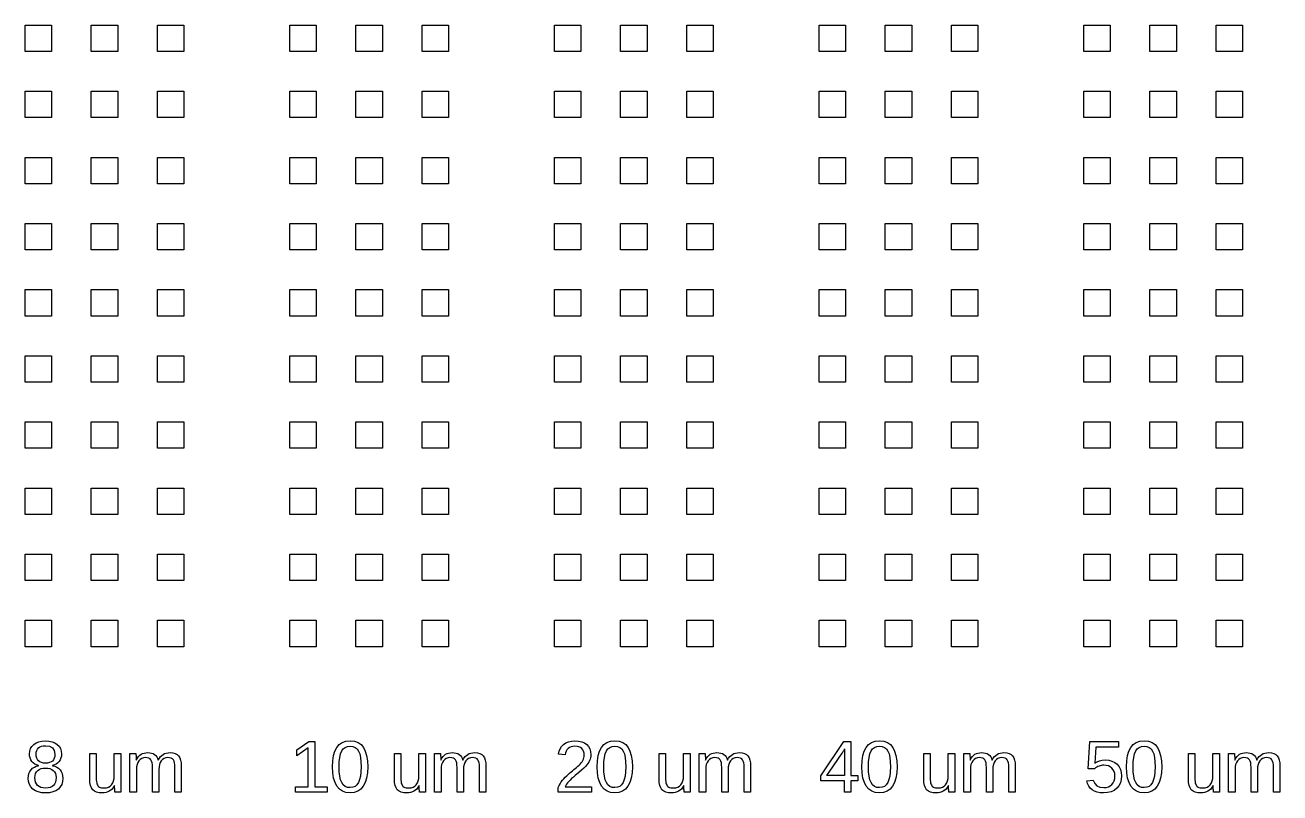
# Model space of a CAD drawing. Extents: x -21493 to 21493, y -12519 to 35265.
# Drawn here: x 10396 to 19875, y -528 to 5275 of the extents above; entities that cross this region are included whole.
import ezdxf

# ---------------------------------------------------------------- set-up
doc = ezdxf.new("R2010")
doc.units = 0
doc.layers.add('L0D0_0', color=1, linetype='CONTINUOUS')

msp = doc.modelspace()

# ---------------------------------------------------------------- linework, layer by layer
at = {"layer": 'L0D0_0'}
for points in [[(10396.466, 5075.356), (10396.466, 5275.288), (10596.398, 5275.288), (10596.398, 5075.356)], [(10896.295, 5075.356), (10896.295, 5275.288), (11096.228, 5275.288), (11096.228, 5075.356)], [(11396.125, 5075.356), (11396.125, 5275.288), (11596.057, 5275.288), (11596.057, 5075.356)], [(12395.783, 5075.356), (12395.783, 5275.288), (12595.716, 5275.288), (12595.716, 5075.356)], [(12895.613, 5075.356), (12895.613, 5275.288), (13095.545, 5275.288), (13095.545, 5075.356)], [(13395.446, 5075.356), (13395.446, 5275.288), (13595.375, 5275.288), (13595.375, 5075.356)], [(14395.105, 5075.356), (14395.105, 5275.288), (14595.038, 5275.288), (14595.038, 5075.356)], [(14894.935, 5075.356), (14894.935, 5275.288), (15094.867, 5275.288), (15094.867, 5075.356)], [(15394.764, 5075.356), (15394.764, 5275.288), (15594.697, 5275.288), (15594.697, 5075.356)], [(16394.423, 5075.356), (16394.423, 5275.288), (16594.355, 5275.288), (16594.355, 5075.356)], [(16894.256, 5075.356), (16894.256, 5275.288), (17094.185, 5275.288), (17094.185, 5075.356)], [(17394.086, 5075.356), (17394.086, 5275.288), (17594.018, 5275.288), (17594.018, 5075.356)], [(18393.745, 5075.356), (18393.745, 5275.288), (18593.677, 5275.288), (18593.677, 5075.356)], [(18893.574, 5075.356), (18893.574, 5275.288), (19093.507, 5275.288), (19093.507, 5075.356)], [(19393.403, 5075.356), (19393.403, 5275.288), (19593.336, 5275.288), (19593.336, 5075.356)], [(10396.466, 4575.526), (10396.466, 4775.459), (10596.398, 4775.459), (10596.398, 4575.526)], [(10896.295, 4575.526), (10896.295, 4775.459), (11096.228, 4775.459), (11096.228, 4575.526)], [(11396.125, 4575.526), (11396.125, 4775.459), (11596.057, 4775.459), (11596.057, 4575.526)], [(12395.783, 4575.526), (12395.783, 4775.459), (12595.716, 4775.459), (12595.716, 4575.526)], [(12895.613, 4575.526), (12895.613, 4775.459), (13095.545, 4775.459), (13095.545, 4575.526)], [(13395.446, 4575.526), (13395.446, 4775.459), (13595.375, 4775.459), (13595.375, 4575.526)], [(14395.105, 4575.526), (14395.105, 4775.459), (14595.038, 4775.459), (14595.038, 4575.526)], [(14894.935, 4575.526), (14894.935, 4775.459), (15094.867, 4775.459), (15094.867, 4575.526)], [(15394.764, 4575.526), (15394.764, 4775.459), (15594.697, 4775.459), (15594.697, 4575.526)], [(16394.423, 4575.526), (16394.423, 4775.459), (16594.355, 4775.459), (16594.355, 4575.526)], [(16894.256, 4575.526), (16894.256, 4775.459), (17094.185, 4775.459), (17094.185, 4575.526)], [(17394.086, 4575.526), (17394.086, 4775.459), (17594.018, 4775.459), (17594.018, 4575.526)], [(18393.745, 4575.526), (18393.745, 4775.459), (18593.677, 4775.459), (18593.677, 4575.526)], [(18893.574, 4575.526), (18893.574, 4775.459), (19093.507, 4775.459), (19093.507, 4575.526)], [(19393.403, 4575.526), (19393.403, 4775.459), (19593.336, 4775.459), (19593.336, 4575.526)], [(10396.466, 4075.697), (10396.466, 4275.629), (10596.398, 4275.629), (10596.398, 4075.697)], [(10896.295, 4075.697), (10896.295, 4275.629), (11096.228, 4275.629), (11096.228, 4075.697)], [(11396.125, 4075.697), (11396.125, 4275.629), (11596.057, 4275.629), (11596.057, 4075.697)], [(12395.783, 4075.697), (12395.783, 4275.629), (12595.716, 4275.629), (12595.716, 4075.697)], [(12895.613, 4075.697), (12895.613, 4275.629), (13095.545, 4275.629), (13095.545, 4075.697)], [(13395.446, 4075.697), (13395.446, 4275.629), (13595.375, 4275.629), (13595.375, 4075.697)], [(14395.105, 4075.697), (14395.105, 4275.629), (14595.038, 4275.629), (14595.038, 4075.697)], [(14894.935, 4075.697), (14894.935, 4275.629), (15094.867, 4275.629), (15094.867, 4075.697)], [(15394.764, 4075.697), (15394.764, 4275.629), (15594.697, 4275.629), (15594.697, 4075.697)], [(16394.423, 4075.697), (16394.423, 4275.629), (16594.355, 4275.629), (16594.355, 4075.697)], [(16894.256, 4075.697), (16894.256, 4275.629), (17094.185, 4275.629), (17094.185, 4075.697)], [(17394.086, 4075.697), (17394.086, 4275.629), (17594.018, 4275.629), (17594.018, 4075.697)], [(18393.745, 4075.697), (18393.745, 4275.629), (18593.677, 4275.629), (18593.677, 4075.697)], [(18893.574, 4075.697), (18893.574, 4275.629), (19093.507, 4275.629), (19093.507, 4075.697)], [(19393.403, 4075.697), (19393.403, 4275.629), (19593.336, 4275.629), (19593.336, 4075.697)], [(10396.466, 3575.867), (10396.466, 3775.8), (10596.398, 3775.8), (10596.398, 3575.867)], [(10896.295, 3575.867), (10896.295, 3775.8), (11096.228, 3775.8), (11096.228, 3575.867)], [(11396.125, 3575.867), (11396.125, 3775.8), (11596.057, 3775.8), (11596.057, 3575.867)], [(12395.783, 3575.867), (12395.783, 3775.8), (12595.716, 3775.8), (12595.716, 3575.867)], [(12895.613, 3575.867), (12895.613, 3775.8), (13095.545, 3775.8), (13095.545, 3575.867)], [(13395.446, 3575.867), (13395.446, 3775.8), (13595.375, 3775.8), (13595.375, 3575.867)], [(14395.105, 3575.867), (14395.105, 3775.8), (14595.038, 3775.8), (14595.038, 3575.867)], [(14894.935, 3575.867), (14894.935, 3775.8), (15094.867, 3775.8), (15094.867, 3575.867)], [(15394.764, 3575.867), (15394.764, 3775.8), (15594.697, 3775.8), (15594.697, 3575.867)], [(16394.423, 3575.867), (16394.423, 3775.8), (16594.355, 3775.8), (16594.355, 3575.867)], [(16894.256, 3575.867), (16894.256, 3775.8), (17094.185, 3775.8), (17094.185, 3575.867)], [(17394.086, 3575.867), (17394.086, 3775.8), (17594.018, 3775.8), (17594.018, 3575.867)], [(18393.745, 3575.867), (18393.745, 3775.8), (18593.677, 3775.8), (18593.677, 3575.867)], [(18893.574, 3575.867), (18893.574, 3775.8), (19093.507, 3775.8), (19093.507, 3575.867)], [(19393.403, 3575.867), (19393.403, 3775.8), (19593.336, 3775.8), (19593.336, 3575.867)], [(10396.466, 3076.038), (10396.466, 3275.971), (10596.398, 3275.971), (10596.398, 3076.038)], [(10896.295, 3076.038), (10896.295, 3275.971), (11096.228, 3275.971), (11096.228, 3076.038)], [(11396.125, 3076.038), (11396.125, 3275.971), (11596.057, 3275.971), (11596.057, 3076.038)], [(12395.783, 3076.038), (12395.783, 3275.971), (12595.716, 3275.971), (12595.716, 3076.038)], [(12895.613, 3076.038), (12895.613, 3275.971), (13095.545, 3275.971), (13095.545, 3076.038)], [(13395.446, 3076.038), (13395.446, 3275.971), (13595.375, 3275.971), (13595.375, 3076.038)], [(14395.105, 3076.038), (14395.105, 3275.971), (14595.038, 3275.971), (14595.038, 3076.038)], [(14894.935, 3076.038), (14894.935, 3275.971), (15094.867, 3275.971), (15094.867, 3076.038)], [(15394.764, 3076.038), (15394.764, 3275.971), (15594.697, 3275.971), (15594.697, 3076.038)], [(16394.423, 3076.038), (16394.423, 3275.971), (16594.355, 3275.971), (16594.355, 3076.038)], [(16894.256, 3076.038), (16894.256, 3275.971), (17094.185, 3275.971), (17094.185, 3076.038)], [(17394.086, 3076.038), (17394.086, 3275.971), (17594.018, 3275.971), (17594.018, 3076.038)], [(18393.745, 3076.038), (18393.745, 3275.971), (18593.677, 3275.971), (18593.677, 3076.038)], [(18893.574, 3076.038), (18893.574, 3275.971), (19093.507, 3275.971), (19093.507, 3076.038)], [(19393.403, 3076.038), (19393.403, 3275.971), (19593.336, 3275.971), (19593.336, 3076.038)], [(10396.466, 2576.209), (10396.466, 2776.141), (10596.398, 2776.141), (10596.398, 2576.209)], [(10896.295, 2576.209), (10896.295, 2776.141), (11096.228, 2776.141), (11096.228, 2576.209)], [(11396.125, 2576.209), (11396.125, 2776.141), (11596.057, 2776.141), (11596.057, 2576.209)], [(12395.783, 2576.209), (12395.783, 2776.141), (12595.716, 2776.141), (12595.716, 2576.209)], [(12895.613, 2576.209), (12895.613, 2776.141), (13095.545, 2776.141), (13095.545, 2576.209)], [(13395.446, 2576.209), (13395.446, 2776.141), (13595.375, 2776.141), (13595.375, 2576.209)], [(14395.105, 2576.209), (14395.105, 2776.141), (14595.038, 2776.141), (14595.038, 2576.209)], [(14894.935, 2576.209), (14894.935, 2776.141), (15094.867, 2776.141), (15094.867, 2576.209)], [(15394.764, 2576.209), (15394.764, 2776.141), (15594.697, 2776.141), (15594.697, 2576.209)], [(16394.423, 2576.209), (16394.423, 2776.141), (16594.355, 2776.141), (16594.355, 2576.209)], [(16894.256, 2576.209), (16894.256, 2776.141), (17094.185, 2776.141), (17094.185, 2576.209)], [(17394.086, 2576.209), (17394.086, 2776.141), (17594.018, 2776.141), (17594.018, 2576.209)], [(18393.745, 2576.209), (18393.745, 2776.141), (18593.677, 2776.141), (18593.677, 2576.209)], [(18893.574, 2576.209), (18893.574, 2776.141), (19093.507, 2776.141), (19093.507, 2576.209)], [(19393.403, 2576.209), (19393.403, 2776.141), (19593.336, 2776.141), (19593.336, 2576.209)], [(10396.466, 2076.379), (10396.466, 2276.308), (10596.398, 2276.308), (10596.398, 2076.379)], [(10896.295, 2076.379), (10896.295, 2276.308), (11096.228, 2276.308), (11096.228, 2076.379)], [(11396.125, 2076.379), (11396.125, 2276.308), (11596.057, 2276.308), (11596.057, 2076.379)], [(12395.783, 2076.379), (12395.783, 2276.308), (12595.716, 2276.308), (12595.716, 2076.379)], [(12895.613, 2076.379), (12895.613, 2276.308), (13095.545, 2276.308), (13095.545, 2076.379)], [(13395.446, 2076.379), (13395.446, 2276.308), (13595.375, 2276.308), (13595.375, 2076.379)], [(14395.105, 2076.379), (14395.105, 2276.308), (14595.038, 2276.308), (14595.038, 2076.379)], [(14894.935, 2076.379), (14894.935, 2276.308), (15094.867, 2276.308), (15094.867, 2076.379)], [(15394.764, 2076.379), (15394.764, 2276.308), (15594.697, 2276.308), (15594.697, 2076.379)], [(16394.423, 2076.379), (16394.423, 2276.308), (16594.355, 2276.308), (16594.355, 2076.379)], [(16894.256, 2076.379), (16894.256, 2276.308), (17094.185, 2276.308), (17094.185, 2076.379)], [(17394.086, 2076.379), (17394.086, 2276.308), (17594.018, 2276.308), (17594.018, 2076.379)], [(18393.745, 2076.379), (18393.745, 2276.308), (18593.677, 2276.308), (18593.677, 2076.379)], [(18893.574, 2076.379), (18893.574, 2276.308), (19093.507, 2276.308), (19093.507, 2076.379)], [(19393.403, 2076.379), (19393.403, 2276.308), (19593.336, 2276.308), (19593.336, 2076.379)], [(10396.466, 1576.546), (10396.466, 1776.478), (10596.398, 1776.478), (10596.398, 1576.546)], [(10896.295, 1576.546), (10896.295, 1776.478), (11096.228, 1776.478), (11096.228, 1576.546)], [(11396.125, 1576.546), (11396.125, 1776.478), (11596.057, 1776.478), (11596.057, 1576.546)], [(12395.783, 1576.546), (12395.783, 1776.478), (12595.716, 1776.478), (12595.716, 1576.546)], [(12895.613, 1576.546), (12895.613, 1776.478), (13095.545, 1776.478), (13095.545, 1576.546)], [(13395.446, 1576.546), (13395.446, 1776.478), (13595.375, 1776.478), (13595.375, 1576.546)], [(14395.105, 1576.546), (14395.105, 1776.478), (14595.038, 1776.478), (14595.038, 1576.546)], [(14894.935, 1576.546), (14894.935, 1776.478), (15094.867, 1776.478), (15094.867, 1576.546)], [(15394.764, 1576.546), (15394.764, 1776.478), (15594.697, 1776.478), (15594.697, 1576.546)], [(16394.423, 1576.546), (16394.423, 1776.478), (16594.355, 1776.478), (16594.355, 1576.546)], [(16894.256, 1576.546), (16894.256, 1776.478), (17094.185, 1776.478), (17094.185, 1576.546)], [(17394.086, 1576.546), (17394.086, 1776.478), (17594.018, 1776.478), (17594.018, 1576.546)], [(18393.745, 1576.546), (18393.745, 1776.478), (18593.677, 1776.478), (18593.677, 1576.546)], [(18893.574, 1576.546), (18893.574, 1776.478), (19093.507, 1776.478), (19093.507, 1576.546)], [(19393.403, 1576.546), (19393.403, 1776.478), (19593.336, 1776.478), (19593.336, 1576.546)], [(10396.466, 1076.716), (10396.466, 1276.649), (10596.398, 1276.649), (10596.398, 1076.716)], [(10896.295, 1076.716), (10896.295, 1276.649), (11096.228, 1276.649), (11096.228, 1076.716)], [(11396.125, 1076.716), (11396.125, 1276.649), (11596.057, 1276.649), (11596.057, 1076.716)], [(12395.783, 1076.716), (12395.783, 1276.649), (12595.716, 1276.649), (12595.716, 1076.716)], [(12895.613, 1076.716), (12895.613, 1276.649), (13095.545, 1276.649), (13095.545, 1076.716)], [(13395.446, 1076.716), (13395.446, 1276.649), (13595.375, 1276.649), (13595.375, 1076.716)], [(14395.105, 1076.716), (14395.105, 1276.649), (14595.038, 1276.649), (14595.038, 1076.716)], [(14894.935, 1076.716), (14894.935, 1276.649), (15094.867, 1276.649), (15094.867, 1076.716)], [(15394.764, 1076.716), (15394.764, 1276.649), (15594.697, 1276.649), (15594.697, 1076.716)], [(16394.423, 1076.716), (16394.423, 1276.649), (16594.355, 1276.649), (16594.355, 1076.716)], [(16894.256, 1076.716), (16894.256, 1276.649), (17094.185, 1276.649), (17094.185, 1076.716)], [(17394.086, 1076.716), (17394.086, 1276.649), (17594.018, 1276.649), (17594.018, 1076.716)], [(18393.745, 1076.716), (18393.745, 1276.649), (18593.677, 1276.649), (18593.677, 1076.716)], [(18893.574, 1076.716), (18893.574, 1276.649), (19093.507, 1276.649), (19093.507, 1076.716)], [(19393.403, 1076.716), (19393.403, 1276.649), (19593.336, 1276.649), (19593.336, 1076.716)], [(10396.466, 576.887), (10396.466, 776.819), (10596.398, 776.819), (10596.398, 576.887)], [(10896.295, 576.887), (10896.295, 776.819), (11096.228, 776.819), (11096.228, 576.887)], [(11396.125, 576.887), (11396.125, 776.819), (11596.057, 776.819), (11596.057, 576.887)], [(12395.783, 576.887), (12395.783, 776.819), (12595.716, 776.819), (12595.716, 576.887)], [(12895.613, 576.887), (12895.613, 776.819), (13095.545, 776.819), (13095.545, 576.887)], [(13395.446, 576.887), (13395.446, 776.819), (13595.375, 776.819), (13595.375, 576.887)], [(14395.105, 576.887), (14395.105, 776.819), (14595.038, 776.819), (14595.038, 576.887)], [(14894.935, 576.887), (14894.935, 776.819), (15094.867, 776.819), (15094.867, 576.887)], [(15394.764, 576.887), (15394.764, 776.819), (15594.697, 776.819), (15594.697, 576.887)], [(16394.423, 576.887), (16394.423, 776.819), (16594.355, 776.819), (16594.355, 576.887)], [(16894.256, 576.887), (16894.256, 776.819), (17094.185, 776.819), (17094.185, 576.887)], [(17394.086, 576.887), (17394.086, 776.819), (17594.018, 776.819), (17594.018, 576.887)], [(18393.745, 576.887), (18393.745, 776.819), (18593.677, 776.819), (18593.677, 576.887)], [(18893.574, 576.887), (18893.574, 776.819), (19093.507, 776.819), (19093.507, 576.887)], [(19393.403, 576.887), (19393.403, 776.819), (19593.336, 776.819), (19593.336, 576.887)], [(10551.013, -528.137), (10522.021, -526.336), (10496.43, -520.939), (10474.136, -511.841), (10455.144, -499.149), (10440.049, -483.151), (10429.255, -464.058), (10422.754, -441.865), (10420.557, -416.674), (10421.956, -398.782), (10425.954, -382.288), (10432.653, -367.29), (10442.048, -353.795), (10453.443, -342.3), (10466.442, -333.304), (10480.835, -326.806), (10496.829, -322.909), (10496.829, -321.808), (10482.037, -317.108), (10468.941, -310.212), (10457.446, -301.216), (10447.546, -290.018), (10439.65, -277.322), (10434.052, -263.529), (10430.654, -248.732), (10429.553, -232.835), (10431.553, -212.045), (10437.752, -193.351), (10447.945, -176.656), (10462.242, -162.061), (10479.937, -150.167), (10500.529, -141.767), (10523.822, -136.672), (10549.913, -134.971), (10576.705, -136.571), (10600.397, -141.569), (10621.187, -149.864), (10639.083, -161.561), (10653.376, -175.955), (10663.573, -192.751), (10669.672, -211.945), (10671.671, -233.339), (10670.57, -249.232), (10667.173, -264.125), (10661.473, -277.922), (10653.577, -290.619), (10643.682, -301.715), (10632.086, -310.51), (10618.789, -317.008), (10603.895, -321.208), (10603.895, -322.308), (10621.187, -326.504), (10636.483, -333.102), (10649.68, -342.002), (10660.873, -353.396), (10669.772, -366.694), (10676.169, -381.587), (10679.97, -398.08), (10681.167, -416.174), (10679.067, -441.168), (10672.771, -463.26), (10662.275, -482.353), (10647.58, -498.645), (10628.986, -511.543), (10606.592, -520.741), (10580.703, -526.336)], [(10550.513, -303.316), (10534.516, -302.312), (10520.42, -299.015), (10508.228, -293.618), (10498.03, -286.121), (10489.933, -276.524), (10484.137, -265.028), (10480.634, -251.53), (10479.437, -236.137), (10480.537, -220.941), (10483.935, -207.845), (10489.634, -196.648), (10497.53, -187.551), (10507.526, -180.457), (10519.622, -175.358), (10533.718, -172.259), (10549.913, -171.259), (10581.001, -175.358), (10603.295, -187.454), (10616.588, -207.745), (10620.989, -236.137), (10619.889, -252.63), (10616.491, -266.725), (10610.893, -278.321), (10602.992, -287.519), (10592.896, -294.416), (10580.804, -299.414), (10566.709, -302.312)], [(12438.069, -522.74), (12438.069, -481.253), (12535.438, -481.253), (12535.438, -187.253), (12449.165, -248.833), (12449.165, -202.747), (12539.537, -140.671), (12584.519, -140.671), (12584.519, -481.253), (12677.587, -481.253), (12677.587, -522.74)], [(12851.131, -528.137), (12820.24, -525.038), (12793.448, -515.642), (12770.755, -499.947), (12752.162, -477.956), (12737.768, -450.064), (12727.373, -416.275), (12721.174, -376.79), (12719.074, -331.506), (12721.073, -285.419), (12727.172, -245.431), (12737.168, -211.646), (12751.263, -184.052), (12769.659, -162.561), (12792.751, -147.168), (12820.441, -137.97), (12852.827, -134.971), (12884.319, -138.071), (12911.51, -147.365), (12934.202, -162.859), (12952.493, -184.552), (12966.492, -212.344), (12976.589, -246.133), (12982.586, -285.818), (12984.586, -331.506), (12982.486, -376.589), (12976.186, -415.976), (12965.589, -449.665), (12950.797, -477.754), (12931.901, -499.745), (12909.011, -515.542), (12882.118, -525.038)], [(12851.731, -488.25), (12831.538, -485.953), (12814.242, -478.855), (12799.849, -467.057), (12788.349, -450.563), (12779.655, -429.072), (12773.456, -401.982), (12769.756, -369.491), (12768.458, -331.506), (12769.659, -292.618), (12773.355, -259.526), (12779.554, -232.436), (12788.152, -211.147), (12799.546, -195.149), (12814.141, -183.653), (12831.836, -176.858), (12852.827, -174.556), (12873.223, -176.858), (12890.518, -183.855), (12904.71, -195.451), (12915.806, -211.646), (12924.206, -233.138), (12930.204, -260.228), (12933.803, -293.017), (12935, -331.506), (12933.703, -368.789), (12930.002, -400.982), (12923.707, -427.972), (12914.908, -449.765), (12903.412, -466.658), (12889.115, -478.653), (12871.824, -485.852)], [(14422.993, -522.74), (14422.993, -488.25), (14430.293, -472.857), (14438.39, -458.459), (14447.185, -444.864), (14456.782, -432.268), (14466.879, -420.475), (14477.278, -409.177), (14487.875, -398.479), (14498.669, -388.387), (14509.664, -378.689), (14520.563, -369.39), (14531.458, -360.494), (14542.256, -351.897), (14552.752, -343.501), (14562.748, -335.101), (14572.244, -326.705), (14581.14, -318.31), (14589.439, -309.712), (14596.835, -301.014), (14603.434, -292.118), (14609.234, -283.021), (14613.929, -273.525), (14617.231, -263.327), (14619.23, -252.63), (14619.927, -241.235), (14618.73, -226.439), (14615.328, -213.343), (14609.532, -201.949), (14601.434, -192.452), (14591.338, -184.855), (14579.443, -179.458), (14565.747, -176.156), (14550.253, -175.056), (14535.356, -176.156), (14521.76, -179.357), (14509.664, -184.653), (14498.87, -192.053), (14489.773, -201.348), (14482.776, -212.444), (14477.875, -225.141), (14475.077, -239.635), (14425.194, -235.036), (14429.692, -213.242), (14437.689, -193.851), (14449.088, -176.757), (14464.082, -162.061), (14482.075, -150.167), (14502.369, -141.767), (14525.162, -136.672), (14550.253, -134.971), (14577.444, -136.672), (14601.334, -141.767), (14621.83, -150.268), (14639.02, -162.162), (14652.616, -177.257), (14662.313, -195.149), (14668.114, -215.943), (14670.113, -239.635), (14669.411, -250.732), (14667.513, -261.828), (14664.413, -272.824), (14659.915, -283.819), (14654.216, -294.815), (14647.319, -305.815), (14639.121, -316.81), (14629.726, -327.705), (14617.327, -340.2), (14600.435, -355.795), (14578.943, -374.291), (14552.95, -395.783), (14538.157, -408.278), (14524.961, -420.076), (14513.365, -431.269), (14503.268, -441.764), (14494.771, -451.962), (14487.472, -461.861), (14481.474, -471.656), (14476.778, -481.253), (14676.01, -481.253), (14676.01, -522.74)], [(14850.448, -528.137), (14819.561, -525.038), (14792.77, -515.642), (14770.077, -499.947), (14751.484, -477.956), (14737.09, -450.064), (14726.691, -416.275), (14720.496, -376.79), (14718.396, -331.506), (14720.395, -285.419), (14726.494, -245.431), (14736.49, -211.646), (14750.585, -184.052), (14768.977, -162.561), (14792.068, -147.168), (14819.759, -137.97), (14852.149, -134.971), (14883.637, -138.071), (14910.827, -147.365), (14933.52, -162.859), (14951.815, -184.552), (14965.81, -212.344), (14975.906, -246.133), (14981.904, -285.818), (14983.903, -331.506), (14981.803, -376.589), (14975.507, -415.976), (14964.911, -449.665), (14950.114, -477.754), (14931.223, -499.745), (14908.328, -515.542), (14881.44, -525.038)], [(14851.049, -488.25), (14830.855, -485.953), (14813.564, -478.855), (14799.166, -467.057), (14787.671, -450.563), (14778.973, -429.072), (14772.778, -401.982), (14769.077, -369.491), (14767.78, -331.506), (14768.977, -292.618), (14772.677, -259.526), (14778.876, -232.436), (14787.469, -211.147), (14798.868, -195.149), (14813.463, -183.653), (14831.158, -176.858), (14852.149, -174.556), (14872.54, -176.858), (14889.836, -183.855), (14904.032, -195.451), (14915.128, -211.646), (14923.524, -233.138), (14929.522, -260.228), (14933.121, -293.017), (14934.322, -331.506), (14933.02, -368.789), (14929.324, -400.982), (14923.024, -427.972), (14914.229, -449.765), (14902.734, -466.658), (14888.437, -478.653), (14871.142, -485.852)], [(16587.257, -522.74), (16587.257, -436.267), (16407.22, -436.267), (16407.22, -398.282), (16582.062, -140.671), (16633.344, -140.671), (16633.344, -397.681), (16687.024, -397.681), (16687.024, -436.267), (16633.344, -436.267), (16633.344, -522.74)], [(16849.77, -528.137), (16818.879, -525.038), (16792.091, -515.642), (16769.399, -499.947), (16750.805, -477.956), (16736.408, -450.064), (16726.013, -416.275), (16719.814, -376.79), (16717.714, -331.506), (16719.713, -285.419), (16725.811, -245.431), (16735.807, -211.646), (16749.902, -184.052), (16768.298, -162.561), (16791.39, -147.168), (16819.081, -137.97), (16851.471, -134.971), (16882.958, -138.071), (16910.149, -147.365), (16932.842, -162.859), (16951.137, -184.552), (16965.131, -212.344), (16975.228, -246.133), (16981.226, -285.818), (16983.225, -331.506), (16981.125, -376.589), (16974.829, -415.976), (16964.233, -449.665), (16949.436, -477.754), (16930.544, -499.745), (16907.65, -515.542), (16880.758, -525.038)], [(16850.371, -488.25), (16830.177, -485.953), (16812.881, -478.855), (16798.488, -467.057), (16786.993, -450.563), (16778.294, -429.072), (16772.095, -401.982), (16768.399, -369.491), (16767.097, -331.506), (16768.298, -292.618), (16771.994, -259.526), (16778.194, -232.436), (16786.791, -211.147), (16798.186, -195.149), (16812.781, -183.653), (16830.475, -176.858), (16851.471, -174.556), (16871.862, -176.858), (16889.158, -183.855), (16903.354, -195.451), (16914.446, -211.646), (16922.846, -233.138), (16928.843, -260.228), (16932.443, -293.017), (16933.64, -331.506), (16932.342, -368.789), (16928.642, -400.982), (16922.346, -427.972), (16913.547, -449.765), (16902.052, -466.658), (16887.759, -478.653), (16870.463, -485.852)], [(18543.693, -528.137), (18518.304, -526.739), (18495.41, -522.337), (18475.216, -515.042), (18457.522, -504.844), (18442.528, -491.849), (18430.734, -476.255), (18421.834, -458.161), (18415.937, -437.266), (18465.321, -431.571), (18476.115, -456.46), (18492.911, -474.155), (18515.805, -484.751), (18544.793, -488.25), (18563.387, -486.851), (18579.88, -482.353), (18594.177, -474.957), (18606.374, -464.558), (18616.067, -451.563), (18623.069, -436.367), (18627.164, -418.975), (18628.567, -399.382), (18627.164, -382.187), (18622.968, -366.694), (18615.971, -352.997), (18606.172, -341.002), (18594.076, -331.304), (18579.981, -324.408), (18563.887, -320.208), (18545.894, -318.809), (18536.196, -319.208), (18526.801, -320.41), (18517.703, -322.308), (18509.005, -325.004), (18500.408, -328.705), (18491.911, -333.404), (18483.415, -339.301), (18474.817, -346.198), (18427.135, -346.198), (18439.827, -140.671), (18657.055, -140.671), (18657.055, -182.154), (18484.313, -182.154), (18477.018, -303.316), (18493.81, -292.719), (18512.605, -285.02), (18533.298, -280.421), (18555.89, -278.922), (18582.682, -281.022), (18606.571, -287.217), (18627.664, -297.515), (18645.858, -312.01), (18660.453, -329.805), (18670.949, -350.099), (18677.249, -372.989), (18679.349, -398.282), (18677.047, -426.871), (18670.352, -452.264), (18659.054, -474.457), (18643.359, -493.45), (18623.665, -508.645), (18600.473, -519.439), (18573.883, -526.037)], [(18849.092, -528.137), (18818.201, -525.038), (18791.409, -515.642), (18768.716, -499.947), (18750.123, -477.956), (18735.73, -450.064), (18725.33, -416.275), (18719.135, -376.79), (18717.035, -331.506), (18719.035, -285.419), (18725.133, -245.431), (18735.129, -211.646), (18749.224, -184.052), (18767.616, -162.561), (18790.712, -147.168), (18818.402, -137.97), (18850.789, -134.971), (18882.28, -138.071), (18909.471, -147.365), (18932.164, -162.859), (18950.455, -184.552), (18964.449, -212.344), (18974.546, -246.133), (18980.543, -285.818), (18982.543, -331.506), (18980.447, -376.589), (18974.147, -415.976), (18963.55, -449.665), (18948.758, -477.754), (18929.862, -499.745), (18906.972, -515.542), (18880.079, -525.038)], [(18849.688, -488.25), (18829.495, -485.953), (18812.203, -478.855), (18797.806, -467.057), (18786.31, -450.563), (18777.616, -429.072), (18771.417, -401.982), (18767.717, -369.491), (18766.419, -331.506), (18767.616, -292.618), (18771.316, -259.526), (18777.515, -232.436), (18786.113, -211.147), (18797.507, -195.149), (18812.102, -183.653), (18829.797, -176.858), (18850.789, -174.556), (18871.184, -176.858), (18888.475, -183.855), (18902.671, -195.451), (18913.768, -211.646), (18922.163, -233.138), (18928.161, -260.228), (18931.76, -293.017), (18932.962, -331.506), (18931.664, -368.789), (18927.964, -400.982), (18921.664, -427.972), (18912.869, -449.765), (18901.373, -466.658), (18887.077, -478.653), (18869.781, -485.852)], [(10977.868, -528.137), (10955.372, -526.638), (10936.082, -522.14), (10919.987, -514.643), (10907.19, -504.147), (10897.396, -490.249), (10890.398, -472.357), (10886.198, -450.563), (10884.8, -424.872), (10884.8, -229.337), (10933.881, -229.337), (10933.881, -415.376), (10934.28, -429.072), (10935.38, -441.067), (10937.182, -451.563), (10939.58, -460.362), (10942.877, -467.758), (10946.977, -474.155), (10951.975, -479.354), (10957.775, -483.454), (10964.772, -486.553), (10973.168, -488.75), (10983.063, -490.052), (10994.361, -490.451), (11011.056, -488.951), (11025.949, -484.453), (11038.944, -476.855), (11050.04, -466.36), (11058.94, -453.062), (11065.236, -437.468), (11069.037, -419.576), (11070.335, -399.382), (11070.335, -229.337), (11119.118, -229.337), (11119.118, -460.06), (11119.219, -483.252), (11119.517, -501.346), (11120.017, -514.542), (11120.819, -522.74), (11074.636, -522.74), (11074.535, -521.741), (11074.434, -520.241), (11074.232, -518.141), (11074.136, -515.441), (11074.035, -512.341), (11073.833, -509.044), (11073.636, -505.445), (11073.434, -501.745), (11073.233, -497.049), (11073.035, -490.552), (11072.733, -482.454), (11072.536, -472.555), (11071.733, -472.555), (11062.939, -486.65), (11053.539, -498.548), (11043.543, -508.145), (11032.749, -515.542), (11021.052, -521.039), (11007.956, -525.038), (10993.563, -527.339)], [(11188.897, -522.74), (11188.897, -291.917), (11188.796, -268.825), (11188.493, -250.631), (11187.994, -237.535), (11187.296, -229.337), (11233.379, -229.337), (11233.48, -230.24), (11233.681, -231.836), (11233.778, -233.936), (11233.979, -236.636), (11234.08, -239.736), (11234.278, -243.033), (11234.378, -246.532), (11234.58, -250.333), (11234.777, -255.028), (11235.08, -261.53), (11235.277, -269.623), (11235.58, -279.523), (11236.378, -279.523), (11244.475, -265.028), (11253.274, -253.029), (11262.569, -243.335), (11272.468, -236.137), (11283.161, -230.74), (11295.06, -226.939), (11307.954, -224.641), (11322.049, -223.839), (11337.845, -224.742), (11351.941, -227.241), (11364.234, -231.336), (11374.831, -237.136), (11383.73, -244.835), (11391.227, -254.432), (11397.225, -265.927), (11401.824, -279.523), (11402.622, -279.523), (11410.619, -265.726), (11419.418, -254.029), (11429.015, -244.432), (11439.309, -236.935), (11450.708, -231.239), (11463.203, -227.14), (11476.798, -224.742), (11491.591, -223.839), (11512.284, -225.439), (11529.979, -229.937), (11544.574, -237.434), (11556.271, -248.031), (11565.065, -262.03), (11571.365, -279.922), (11575.162, -301.615), (11576.464, -327.205), (11576.464, -522.74), (11528.181, -522.74), (11528.181, -336.701), (11527.48, -317.108), (11525.279, -300.716), (11521.583, -287.62), (11516.484, -277.822), (11509.487, -270.724), (11500.188, -265.625), (11488.491, -262.626), (11474.497, -261.626), (11459.402, -263.029), (11446.008, -267.527), (11434.513, -274.924), (11424.714, -285.319), (11416.919, -298.414), (11411.421, -314.009), (11408.019, -332.102), (11406.923, -352.695), (11406.923, -522.74), (11358.635, -522.74), (11358.635, -336.701), (11357.938, -317.108), (11355.737, -300.716), (11352.138, -287.62), (11347.039, -277.822), (11340.042, -270.724), (11330.647, -265.625), (11319.05, -262.626), (11304.955, -261.626), (11290.159, -263.029), (11277.063, -267.527), (11265.568, -275.024), (11255.672, -285.419), (11247.676, -298.616), (11241.976, -314.21), (11238.578, -332.203), (11237.478, -352.695), (11237.478, -522.74)], [(13278.783, -528.137), (13256.292, -526.638), (13236.997, -522.14), (13221.004, -514.643), (13208.206, -504.147), (13198.412, -490.249), (13191.415, -472.357), (13187.215, -450.563), (13185.816, -424.872), (13185.816, -229.337), (13234.897, -229.337), (13234.897, -415.376), (13235.2, -429.072), (13236.3, -441.067), (13238.098, -451.563), (13240.597, -460.362), (13243.797, -467.758), (13247.993, -474.155), (13252.894, -479.354), (13258.791, -483.454), (13265.687, -486.553), (13274.087, -488.75), (13283.983, -490.052), (13295.377, -490.451), (13312.072, -488.951), (13326.869, -484.453), (13339.864, -476.855), (13350.96, -466.36), (13359.856, -453.062), (13366.156, -437.468), (13370.053, -419.576), (13371.254, -399.382), (13371.254, -229.337), (13420.138, -229.337), (13420.138, -460.06), (13420.235, -483.252), (13420.537, -501.346), (13421.037, -514.542), (13421.734, -522.74), (13375.652, -522.74), (13375.45, -521.741), (13375.349, -520.241), (13375.253, -518.141), (13375.051, -515.441), (13374.95, -512.341), (13374.753, -509.044), (13374.551, -505.445), (13374.451, -501.745), (13374.152, -497.049), (13373.951, -490.552), (13373.753, -482.454), (13373.451, -472.555), (13372.653, -472.555), (13363.955, -486.65), (13354.459, -498.548), (13344.463, -508.145), (13333.765, -515.542), (13321.972, -521.039), (13308.973, -525.038), (13294.579, -527.339)], [(13489.913, -522.74), (13489.913, -291.917), (13489.812, -268.825), (13489.413, -250.631), (13488.913, -237.535), (13488.212, -229.337), (13534.298, -229.337), (13534.496, -230.24), (13534.597, -231.836), (13534.697, -233.936), (13534.899, -236.636), (13534.996, -239.736), (13535.197, -243.033), (13535.399, -246.532), (13535.596, -250.333), (13535.798, -255.028), (13535.995, -261.53), (13536.298, -269.623), (13536.495, -279.523), (13537.297, -279.523), (13545.496, -265.028), (13554.19, -253.029), (13563.488, -243.335), (13573.384, -236.137), (13584.081, -230.74), (13595.975, -226.939), (13608.97, -224.641), (13623.065, -223.839), (13638.862, -224.742), (13652.856, -227.241), (13665.154, -231.336), (13675.75, -237.136), (13684.747, -244.835), (13692.244, -254.432), (13698.241, -265.927), (13702.739, -279.523), (13703.542, -279.523), (13711.538, -265.726), (13720.333, -254.029), (13729.93, -244.432), (13740.325, -236.935), (13751.623, -231.239), (13764.118, -227.14), (13777.714, -224.742), (13792.51, -223.839), (13813.204, -225.439), (13830.898, -229.937), (13845.59, -237.434), (13857.186, -248.031), (13865.985, -262.03), (13872.382, -279.922), (13876.183, -301.615), (13877.38, -327.205), (13877.38, -522.74), (13829.096, -522.74), (13829.096, -336.701), (13828.399, -317.108), (13826.198, -300.716), (13822.599, -287.62), (13817.5, -277.822), (13810.503, -270.724), (13801.108, -265.625), (13789.411, -262.626), (13775.416, -261.626), (13760.321, -263.029), (13747.024, -267.527), (13735.428, -274.924), (13725.634, -285.319), (13717.935, -298.414), (13712.336, -314.009), (13709.039, -332.102), (13707.939, -352.695), (13707.939, -522.74), (13659.656, -522.74), (13659.656, -336.701), (13658.854, -317.108), (13656.754, -300.716), (13653.058, -287.62), (13647.959, -277.822), (13640.962, -270.724), (13631.663, -265.625), (13619.97, -262.626), (13605.971, -261.626), (13591.179, -263.029), (13577.983, -267.527), (13566.487, -275.024), (13556.588, -285.419), (13548.591, -298.616), (13542.992, -314.21), (13539.494, -332.203), (13538.398, -352.695), (13538.398, -522.74)], [(15278.105, -528.137), (15255.614, -526.638), (15236.319, -522.14), (15220.325, -514.643), (15207.528, -504.147), (15197.734, -490.249), (15190.732, -472.357), (15186.536, -450.563), (15185.138, -424.872), (15185.138, -229.337), (15234.219, -229.337), (15234.219, -415.376), (15234.517, -429.072), (15235.618, -441.067), (15237.419, -451.563), (15239.918, -460.362), (15243.115, -467.758), (15247.315, -474.155), (15252.212, -479.354), (15258.113, -483.454), (15265.009, -486.553), (15273.405, -488.75), (15283.304, -490.052), (15294.699, -490.451), (15311.394, -488.951), (15326.186, -484.453), (15339.185, -476.855), (15350.282, -466.36), (15359.177, -453.062), (15365.473, -437.468), (15369.375, -419.576), (15370.572, -399.382), (15370.572, -229.337), (15419.456, -229.337), (15419.456, -460.06), (15419.557, -483.252), (15419.855, -501.346), (15420.355, -514.542), (15421.056, -522.74), (15374.969, -522.74), (15374.772, -521.741), (15374.671, -520.241), (15374.57, -518.141), (15374.373, -515.441), (15374.272, -512.341), (15374.071, -509.044), (15373.873, -505.445), (15373.772, -501.745), (15373.47, -497.049), (15373.273, -490.552), (15373.071, -482.454), (15372.773, -472.555), (15371.971, -472.555), (15363.277, -486.65), (15353.78, -498.548), (15343.78, -508.145), (15333.087, -515.542), (15321.289, -521.039), (15308.294, -525.038), (15293.901, -527.339)], [(15489.235, -522.74), (15489.235, -291.917), (15489.134, -268.825), (15488.731, -250.631), (15488.231, -237.535), (15487.534, -229.337), (15533.616, -229.337), (15533.818, -230.24), (15533.918, -231.836), (15534.019, -233.936), (15534.217, -236.636), (15534.317, -239.736), (15534.519, -243.033), (15534.716, -246.532), (15534.918, -250.333), (15535.115, -255.028), (15535.317, -261.53), (15535.615, -269.623), (15535.817, -279.523), (15536.615, -279.523), (15544.813, -265.028), (15553.511, -253.029), (15562.806, -243.335), (15572.705, -236.137), (15583.399, -230.74), (15595.297, -226.939), (15608.292, -224.641), (15622.387, -223.839), (15638.183, -224.742), (15652.178, -227.241), (15664.471, -231.336), (15675.068, -237.136), (15684.064, -244.835), (15691.565, -254.432), (15697.563, -265.927), (15702.061, -279.523), (15702.859, -279.523), (15710.856, -265.726), (15719.655, -254.029), (15729.252, -244.432), (15739.647, -236.935), (15750.945, -231.239), (15763.44, -227.14), (15777.035, -224.742), (15791.828, -223.839), (15812.521, -225.439), (15830.216, -229.937), (15844.912, -237.434), (15856.508, -248.031), (15865.303, -262.03), (15871.703, -279.922), (15875.5, -301.615), (15876.701, -327.205), (15876.701, -522.74), (15828.418, -522.74), (15828.418, -336.701), (15827.717, -317.108), (15825.52, -300.716), (15821.921, -287.62), (15816.822, -277.822), (15809.825, -270.724), (15800.425, -265.625), (15788.732, -262.626), (15774.734, -261.626), (15759.639, -263.029), (15746.346, -267.527), (15734.75, -274.924), (15724.951, -285.319), (15717.257, -298.414), (15711.658, -314.009), (15708.357, -332.102), (15707.257, -352.695), (15707.257, -522.74), (15658.973, -522.74), (15658.973, -336.701), (15658.175, -317.108), (15656.075, -300.716), (15652.375, -287.62), (15647.281, -277.822), (15640.279, -270.724), (15630.985, -265.625), (15619.288, -262.626), (15605.293, -261.626), (15590.497, -263.029), (15577.304, -267.527), (15565.805, -275.024), (15555.91, -285.419), (15547.913, -298.616), (15542.314, -314.21), (15538.816, -332.203), (15537.715, -352.695), (15537.715, -522.74)], [(16452.206, -397.681), (16456.503, -392.284), (16471.199, -372.191), (16569.067, -227.938), (16571.066, -224.939), (16573.465, -220.941), (16576.363, -215.943), (16579.66, -210.046), (16582.759, -204.347), (16585.061, -200.05), (16586.56, -197.148), (16587.257, -195.649), (16587.257, -397.681)], [(17277.422, -528.137), (17254.931, -526.638), (17235.637, -522.14), (17219.643, -514.643), (17206.85, -504.147), (17197.051, -490.249), (17190.054, -472.357), (17185.854, -450.563), (17184.455, -424.872), (17184.455, -229.337), (17233.541, -229.337), (17233.541, -415.376), (17233.839, -429.072), (17234.939, -441.067), (17236.737, -451.563), (17239.236, -460.362), (17242.436, -467.758), (17246.636, -474.155), (17251.534, -479.354), (17257.43, -483.454), (17264.327, -486.553), (17272.727, -488.75), (17282.622, -490.052), (17294.021, -490.451), (17310.712, -488.951), (17325.508, -484.453), (17338.503, -476.855), (17349.599, -466.36), (17358.495, -453.062), (17364.795, -437.468), (17368.693, -419.576), (17369.894, -399.382), (17369.894, -229.337), (17418.778, -229.337), (17418.778, -460.06), (17418.874, -483.252), (17419.177, -501.346), (17419.676, -514.542), (17420.378, -522.74), (17374.291, -522.74), (17374.09, -521.741), (17373.993, -520.241), (17373.892, -518.141), (17373.691, -515.441), (17373.59, -512.341), (17373.392, -509.044), (17373.191, -505.445), (17373.09, -501.745), (17372.792, -497.049), (17372.59, -490.552), (17372.393, -482.454), (17372.09, -472.555), (17371.292, -472.555), (17362.594, -486.65), (17353.098, -498.548), (17343.102, -508.145), (17332.405, -515.542), (17320.611, -521.039), (17307.616, -525.038), (17293.219, -527.339)], [(17488.552, -522.74), (17488.552, -291.917), (17488.451, -268.825), (17488.052, -250.631), (17487.553, -237.535), (17486.851, -229.337), (17532.938, -229.337), (17533.139, -230.24), (17533.236, -231.836), (17533.337, -233.936), (17533.538, -236.636), (17533.639, -239.736), (17533.837, -243.033), (17534.038, -246.532), (17534.236, -250.333), (17534.437, -255.028), (17534.639, -261.53), (17534.937, -269.623), (17535.139, -279.523), (17535.937, -279.523), (17544.135, -265.028), (17552.829, -253.029), (17562.128, -243.335), (17572.023, -236.137), (17582.72, -230.74), (17594.615, -226.939), (17607.614, -224.641), (17621.709, -223.839), (17637.501, -224.742), (17651.495, -227.241), (17663.793, -231.336), (17674.39, -237.136), (17683.386, -244.835), (17690.883, -254.432), (17696.881, -265.927), (17701.379, -279.523), (17702.181, -279.523), (17710.178, -265.726), (17718.973, -254.029), (17728.57, -244.432), (17738.969, -236.935), (17750.263, -231.239), (17762.758, -227.14), (17776.353, -224.742), (17791.15, -223.839), (17811.843, -225.439), (17829.538, -229.937), (17844.233, -237.434), (17855.83, -248.031), (17864.624, -262.03), (17871.021, -279.922), (17874.822, -301.615), (17876.019, -327.205), (17876.019, -522.74), (17827.736, -522.74), (17827.736, -336.701), (17827.039, -317.108), (17824.838, -300.716), (17821.238, -287.62), (17816.14, -277.822), (17809.142, -270.724), (17799.747, -265.625), (17788.05, -262.626), (17774.056, -261.626), (17758.961, -263.029), (17745.664, -267.527), (17734.067, -274.924), (17724.273, -285.319), (17716.574, -298.414), (17710.976, -314.009), (17707.679, -332.102), (17706.578, -352.695), (17706.578, -522.74), (17658.295, -522.74), (17658.295, -336.701), (17657.497, -317.108), (17655.397, -300.716), (17651.697, -287.62), (17646.598, -277.822), (17639.601, -270.724), (17630.306, -265.625), (17618.609, -262.626), (17604.615, -261.626), (17589.818, -263.029), (17576.622, -267.527), (17565.127, -275.024), (17555.231, -285.419), (17547.235, -298.616), (17541.636, -314.21), (17538.137, -332.203), (17537.037, -352.695), (17537.037, -522.74)], [(19276.744, -528.137), (19254.253, -526.638), (19234.958, -522.14), (19218.965, -514.643), (19206.167, -504.147), (19196.373, -490.249), (19189.376, -472.357), (19185.176, -450.563), (19183.777, -424.872), (19183.777, -229.337), (19232.858, -229.337), (19232.858, -415.376), (19233.161, -429.072), (19234.257, -441.067), (19236.059, -451.563), (19238.558, -460.362), (19241.758, -467.758), (19245.954, -474.155), (19250.851, -479.354), (19256.752, -483.454), (19263.649, -486.553), (19272.044, -488.75), (19281.944, -490.052), (19293.338, -490.451), (19310.033, -488.951), (19324.83, -484.453), (19337.825, -476.855), (19348.921, -466.36), (19357.817, -453.062), (19364.117, -437.468), (19368.014, -419.576), (19369.211, -399.382), (19369.211, -229.337), (19418.095, -229.337), (19418.095, -460.06), (19418.196, -483.252), (19418.494, -501.346), (19418.998, -514.542), (19419.695, -522.74), (19373.613, -522.74), (19373.411, -521.741), (19373.311, -520.241), (19373.21, -518.141), (19373.012, -515.441), (19372.912, -512.341), (19372.71, -509.044), (19372.513, -505.445), (19372.412, -501.745), (19372.114, -497.049), (19371.912, -490.552), (19371.71, -482.454), (19371.412, -472.555), (19370.614, -472.555), (19361.916, -486.65), (19352.42, -498.548), (19342.424, -508.145), (19331.726, -515.542), (19319.929, -521.039), (19306.934, -525.038), (19292.54, -527.339)], [(19487.874, -522.74), (19487.874, -291.917), (19487.773, -268.825), (19487.374, -250.631), (19486.874, -237.535), (19486.173, -229.337), (19532.26, -229.337), (19532.457, -230.24), (19532.558, -231.836), (19532.659, -233.936), (19532.856, -236.636), (19532.957, -239.736), (19533.158, -243.033), (19533.356, -246.532), (19533.557, -250.333), (19533.759, -255.028), (19533.956, -261.53), (19534.259, -269.623), (19534.456, -279.523), (19535.258, -279.523), (19543.453, -265.028), (19552.151, -253.029), (19561.45, -243.335), (19571.345, -236.137), (19582.042, -230.74), (19593.937, -226.939), (19606.931, -224.641), (19621.027, -223.839), (19636.823, -224.742), (19650.817, -227.241), (19663.115, -231.336), (19673.711, -237.136), (19682.708, -244.835), (19690.205, -254.432), (19696.202, -265.927), (19700.701, -279.523), (19701.499, -279.523), (19709.495, -265.726), (19718.294, -254.029), (19727.891, -244.432), (19738.286, -236.935), (19749.584, -231.239), (19762.079, -227.14), (19775.675, -224.742), (19790.471, -223.839), (19811.165, -225.439), (19828.855, -229.937), (19843.551, -237.434), (19855.147, -248.031), (19863.946, -262.03), (19870.343, -279.922), (19874.14, -301.615), (19875.341, -327.205), (19875.341, -522.74), (19827.058, -522.74), (19827.058, -336.701), (19826.356, -317.108), (19824.16, -300.716), (19820.56, -287.62), (19815.461, -277.822), (19808.464, -270.724), (19799.069, -265.625), (19787.372, -262.626), (19773.377, -261.626), (19758.283, -263.029), (19744.985, -267.527), (19733.389, -274.924), (19723.591, -285.319), (19715.896, -298.414), (19710.298, -314.009), (19706.996, -332.102), (19705.9, -352.695), (19705.9, -522.74), (19657.617, -522.74), (19657.617, -336.701), (19656.815, -317.108), (19654.715, -300.716), (19651.019, -287.62), (19645.92, -277.822), (19638.923, -270.724), (19629.624, -265.625), (19617.927, -262.626), (19603.933, -261.626), (19589.14, -263.029), (19575.944, -267.527), (19564.448, -275.024), (19554.549, -285.419), (19546.552, -298.616), (19540.954, -314.21), (19537.455, -332.203), (19536.355, -352.695), (19536.355, -522.74)], [(10551.61, -491.551), (10516.325, -486.65), (10491.134, -471.857), (10476.039, -447.166), (10471.041, -412.675), (10472.339, -396.581), (10476.236, -382.385), (10482.835, -369.991), (10491.932, -359.394), (10503.427, -350.897), (10516.825, -344.799), (10532.42, -341.2), (10549.913, -340.003), (10568.006, -341.099), (10583.899, -344.501), (10597.696, -350.099), (10609.393, -357.995), (10618.587, -368.092), (10625.185, -380.386), (10629.184, -394.884), (10630.486, -411.575), (10629.284, -430.97), (10625.588, -447.665), (10619.49, -461.458), (10610.993, -472.458), (10599.897, -480.753), (10586.398, -486.751), (10570.207, -490.35)]]:
    msp.add_lwpolyline(points, close=True, dxfattribs=at)

doc.saveas('drawing.dxf')
